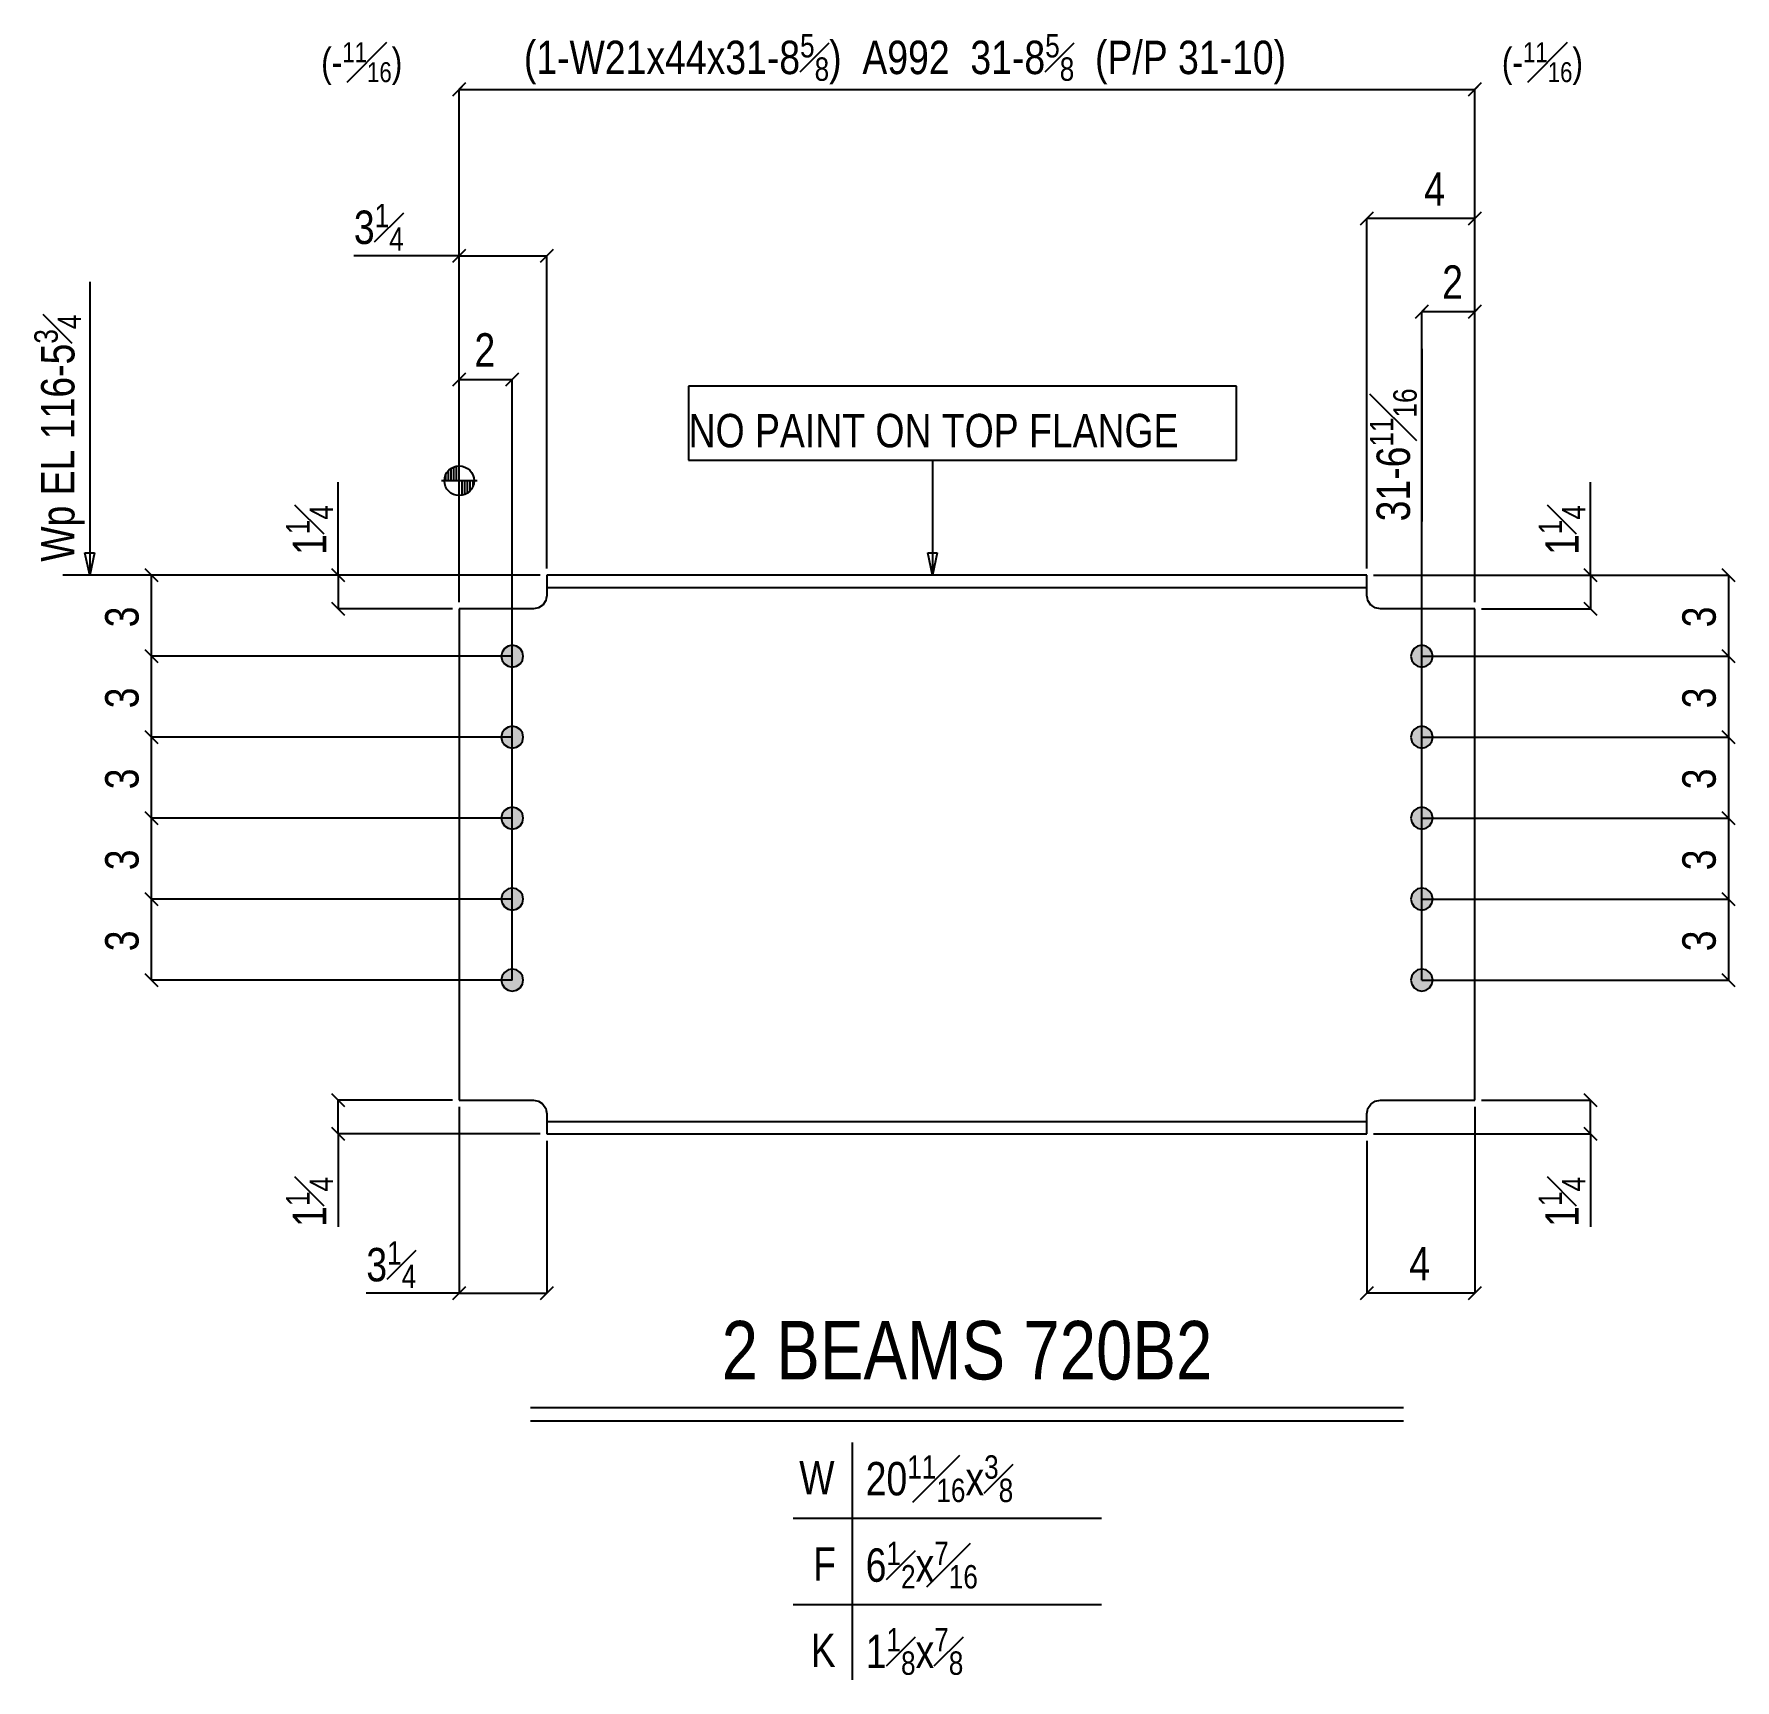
# Model space of a CAD drawing. Extents: x -15.1 to 47.9, y -55.9 to 5.
import ezdxf
from ezdxf.enums import TextEntityAlignment as Align

# ---------------------------------------------------------------- set-up
doc = ezdxf.new("R2010")
doc.units = 0
doc.header["$LTSCALE"] = 81.857145
doc.header["$MEASUREMENT"] = 0
doc.layers.get('0').update_dxf_attribs({"linetype": 'CONTINUOUS'})
for name, color, linetype in [('OUTLINE', 7, 'CONTINUOUS'), ('SYSTEM_ANNOTATION', 7, 'CONTINUOUS'), ('USER_ADJUSTED', 7, 'CONTINUOUS'), ('USER_ANNOTATION', 7, 'CONTINUOUS')]:
    doc.layers.add(name, color=color, linetype=linetype)
doc.styles.add('ARIAL', font='arial.ttf', dxfattribs={"width": 0.8, "height": 0.2})

msp = doc.modelspace()

# ---------------------------------------------------------------- hatches: boundary and pattern name
for points in [[(2.246, -18), (2.277, -18.155), (2.365, -18.287), (2.497, -18.375), (2.652, -18.406), (2.808, -18.375), (2.94, -18.287), (3.028, -18.155), (3.059, -18), (3.028, -17.845), (2.94, -17.713), (2.808, -17.625), (2.652, -17.594), (2.497, -17.625), (2.365, -17.713), (2.277, -17.845), (2.246, -18)], [(35.941, -18), (35.972, -18.155), (36.06, -18.287), (36.192, -18.375), (36.347, -18.406), (36.503, -18.375), (36.635, -18.287), (36.723, -18.155), (36.754, -18), (36.723, -17.845), (36.635, -17.713), (36.503, -17.625), (36.347, -17.594), (36.192, -17.625), (36.06, -17.713), (35.972, -17.845), (35.941, -18)], [(2.246, -21), (2.277, -21.155), (2.365, -21.287), (2.497, -21.375), (2.652, -21.406), (2.808, -21.375), (2.94, -21.287), (3.028, -21.155), (3.059, -21), (3.028, -20.845), (2.94, -20.713), (2.808, -20.625), (2.652, -20.594), (2.497, -20.625), (2.365, -20.713), (2.277, -20.845), (2.246, -21)], [(35.941, -21), (35.972, -21.155), (36.06, -21.287), (36.192, -21.375), (36.347, -21.406), (36.503, -21.375), (36.635, -21.287), (36.723, -21.155), (36.754, -21), (36.723, -20.845), (36.635, -20.713), (36.503, -20.625), (36.347, -20.594), (36.192, -20.625), (36.06, -20.713), (35.972, -20.845), (35.941, -21)], [(2.246, -24), (2.277, -24.155), (2.365, -24.287), (2.497, -24.375), (2.652, -24.406), (2.808, -24.375), (2.94, -24.287), (3.028, -24.155), (3.059, -24), (3.028, -23.845), (2.94, -23.713), (2.808, -23.625), (2.652, -23.594), (2.497, -23.625), (2.365, -23.713), (2.277, -23.845), (2.246, -24)], [(35.941, -24), (35.972, -24.155), (36.06, -24.287), (36.192, -24.375), (36.347, -24.406), (36.503, -24.375), (36.635, -24.287), (36.723, -24.155), (36.754, -24), (36.723, -23.845), (36.635, -23.713), (36.503, -23.625), (36.347, -23.594), (36.192, -23.625), (36.06, -23.713), (35.972, -23.845), (35.941, -24)], [(2.246, -27), (2.277, -27.155), (2.365, -27.287), (2.497, -27.375), (2.652, -27.406), (2.808, -27.375), (2.94, -27.287), (3.028, -27.155), (3.059, -27), (3.028, -26.845), (2.94, -26.713), (2.808, -26.625), (2.652, -26.594), (2.497, -26.625), (2.365, -26.713), (2.277, -26.845), (2.246, -27)], [(35.941, -27), (35.972, -27.155), (36.06, -27.287), (36.192, -27.375), (36.347, -27.406), (36.503, -27.375), (36.635, -27.287), (36.723, -27.155), (36.754, -27), (36.723, -26.845), (36.635, -26.713), (36.503, -26.625), (36.347, -26.594), (36.192, -26.625), (36.06, -26.713), (35.972, -26.845), (35.941, -27)], [(2.246, -30), (2.277, -30.155), (2.365, -30.287), (2.497, -30.375), (2.652, -30.406), (2.808, -30.375), (2.94, -30.287), (3.028, -30.155), (3.059, -30), (3.028, -29.845), (2.94, -29.713), (2.808, -29.625), (2.652, -29.594), (2.497, -29.625), (2.365, -29.713), (2.277, -29.845), (2.246, -30)], [(35.941, -30), (35.972, -30.155), (36.06, -30.287), (36.192, -30.375), (36.347, -30.406), (36.503, -30.375), (36.635, -30.287), (36.723, -30.155), (36.754, -30), (36.723, -29.845), (36.635, -29.713), (36.503, -29.625), (36.347, -29.594), (36.192, -29.625), (36.06, -29.713), (35.972, -29.845), (35.941, -30)]]:
    msp.add_hatch(color=3).paths.add_polyline_path(points, flags=16)

# ---------------------------------------------------------------- linework, layer by layer
at = {"layer": 'OUTLINE', "color": 2, "linetype": 'CONTINUOUS'}
for p, q in [((34.312, -15), (3.938, -15)), ((3.938, -15), (3.938, -15.45)), ((34.312, -15.45), (34.312, -15)), ((3.938, -15.75), (3.914, -15.867)), ((3.938, -15.45), (34.312, -15.45)), ((3.938, -15.45), (3.938, -15.485)), ((3.938, -15.485), (3.938, -15.501)), ((3.938, -15.501), (3.938, -15.648)), ((3.938, -15.648), (3.938, -15.75)), ((34.312, -15.485), (34.312, -15.45)), ((34.312, -15.501), (34.312, -15.485)), ((34.312, -15.648), (34.312, -15.501)), ((34.312, -15.75), (34.312, -15.648)), ((34.336, -15.867), (34.312, -15.75)), ((3.438, -16.25), (0.688, -16.25)), ((0.688, -16.25), (0.688, -34.45)), ((3.629, -16.212), (3.438, -16.25)), ((3.759, -16.125), (3.629, -16.212)), ((3.791, -16.104), (3.759, -16.125)), ((3.899, -15.941), (3.791, -16.104)), ((3.914, -15.867), (3.899, -15.941)), ((34.351, -15.941), (34.336, -15.867)), ((34.459, -16.104), (34.351, -15.941)), ((34.491, -16.125), (34.459, -16.104)), ((34.621, -16.212), (34.491, -16.125)), ((34.812, -16.25), (34.621, -16.212)), ((38.312, -16.25), (34.812, -16.25)), ((38.312, -34.45), (38.312, -16.25)), ((0.688, -34.45), (3.438, -34.45)), ((3.438, -34.45), (3.629, -34.488)), ((3.629, -34.488), (3.759, -34.575)), ((3.759, -34.575), (3.791, -34.596)), ((3.791, -34.596), (3.899, -34.759)), ((34.351, -34.759), (34.459, -34.596)), ((34.459, -34.596), (34.491, -34.575)), ((34.491, -34.575), (34.621, -34.488)), ((34.621, -34.488), (34.812, -34.45)), ((34.812, -34.45), (38.312, -34.45)), ((3.899, -34.759), (3.914, -34.833)), ((3.914, -34.833), (3.938, -34.95)), ((3.938, -34.95), (3.938, -35.052)), ((3.938, -35.052), (3.938, -35.199)), ((3.938, -35.199), (3.938, -35.215)), ((3.938, -35.215), (3.938, -35.25)), ((34.312, -35.25), (3.938, -35.25)), ((3.938, -35.25), (3.938, -35.7)), ((34.312, -34.95), (34.336, -34.833)), ((34.312, -35.052), (34.312, -34.95)), ((34.312, -35.199), (34.312, -35.052)), ((34.312, -35.215), (34.312, -35.199)), ((34.312, -35.25), (34.312, -35.215)), ((34.312, -35.7), (34.312, -35.25)), ((34.336, -34.833), (34.351, -34.759)), ((3.938, -35.7), (34.312, -35.7))]:
    msp.add_line(p, q, dxfattribs=at)
for points in [[(2.246, -18), (2.277, -18.155), (2.365, -18.287), (2.497, -18.375), (2.652, -18.406), (2.808, -18.375), (2.94, -18.287), (3.028, -18.155), (3.059, -18), (3.028, -17.845), (2.94, -17.713), (2.808, -17.625), (2.652, -17.594), (2.497, -17.625), (2.365, -17.713), (2.277, -17.845), (2.246, -18)], [(35.941, -18), (35.972, -18.155), (36.06, -18.287), (36.192, -18.375), (36.347, -18.406), (36.503, -18.375), (36.635, -18.287), (36.723, -18.155), (36.754, -18), (36.723, -17.845), (36.635, -17.713), (36.503, -17.625), (36.347, -17.594), (36.192, -17.625), (36.06, -17.713), (35.972, -17.845), (35.941, -18)], [(2.246, -21), (2.277, -21.155), (2.365, -21.287), (2.497, -21.375), (2.652, -21.406), (2.808, -21.375), (2.94, -21.287), (3.028, -21.155), (3.059, -21), (3.028, -20.845), (2.94, -20.713), (2.808, -20.625), (2.652, -20.594), (2.497, -20.625), (2.365, -20.713), (2.277, -20.845), (2.246, -21)], [(35.941, -21), (35.972, -21.155), (36.06, -21.287), (36.192, -21.375), (36.347, -21.406), (36.503, -21.375), (36.635, -21.287), (36.723, -21.155), (36.754, -21), (36.723, -20.845), (36.635, -20.713), (36.503, -20.625), (36.347, -20.594), (36.192, -20.625), (36.06, -20.713), (35.972, -20.845), (35.941, -21)], [(2.246, -24), (2.277, -24.155), (2.365, -24.287), (2.497, -24.375), (2.652, -24.406), (2.808, -24.375), (2.94, -24.287), (3.028, -24.155), (3.059, -24), (3.028, -23.845), (2.94, -23.713), (2.808, -23.625), (2.652, -23.594), (2.497, -23.625), (2.365, -23.713), (2.277, -23.845), (2.246, -24)], [(35.941, -24), (35.972, -24.155), (36.06, -24.287), (36.192, -24.375), (36.347, -24.406), (36.503, -24.375), (36.635, -24.287), (36.723, -24.155), (36.754, -24), (36.723, -23.845), (36.635, -23.713), (36.503, -23.625), (36.347, -23.594), (36.192, -23.625), (36.06, -23.713), (35.972, -23.845), (35.941, -24)], [(2.246, -27), (2.277, -27.155), (2.365, -27.287), (2.497, -27.375), (2.652, -27.406), (2.808, -27.375), (2.94, -27.287), (3.028, -27.155), (3.059, -27), (3.028, -26.845), (2.94, -26.713), (2.808, -26.625), (2.652, -26.594), (2.497, -26.625), (2.365, -26.713), (2.277, -26.845), (2.246, -27)], [(35.941, -27), (35.972, -27.155), (36.06, -27.287), (36.192, -27.375), (36.347, -27.406), (36.503, -27.375), (36.635, -27.287), (36.723, -27.155), (36.754, -27), (36.723, -26.845), (36.635, -26.713), (36.503, -26.625), (36.347, -26.594), (36.192, -26.625), (36.06, -26.713), (35.972, -26.845), (35.941, -27)], [(2.246, -30), (2.277, -30.155), (2.365, -30.287), (2.497, -30.375), (2.652, -30.406), (2.808, -30.375), (2.94, -30.287), (3.028, -30.155), (3.059, -30), (3.028, -29.845), (2.94, -29.713), (2.808, -29.625), (2.652, -29.594), (2.497, -29.625), (2.365, -29.713), (2.277, -29.845), (2.246, -30)], [(35.941, -30), (35.972, -30.155), (36.06, -30.287), (36.192, -30.375), (36.347, -30.406), (36.503, -30.375), (36.635, -30.287), (36.723, -30.155), (36.754, -30), (36.723, -29.845), (36.635, -29.713), (36.503, -29.625), (36.347, -29.594), (36.192, -29.625), (36.06, -29.713), (35.972, -29.845), (35.941, -30)]]:
    msp.add_lwpolyline(points, close=True, dxfattribs=at)
at = {"layer": 'SYSTEM_ANNOTATION', "color": 1, "linetype": 'CONTINUOUS'}
for p, q in [((0.451, 2.764), (0.924, 3.236)), ((0.924, 3.236), (0.688, 3)), ((38.076, 2.764), (38.549, 3.236)), ((38.549, 3.236), (38.312, 3)), ((0.688, 3), (0.451, 2.764)), ((0.688, -15), (0.688, 3)), ((0.688, 3), (38.312, 3)), ((38.312, 3), (38.076, 2.764)), ((38.312, -15), (38.312, 3)), ((34.549, -1.553), (34.076, -2.025)), ((34.076, -2.025), (34.312, -1.789)), ((34.312, -1.789), (34.549, -1.553)), ((38.312, -1.789), (34.312, -1.789)), ((34.312, -14.75), (34.312, -1.789)), ((38.549, -1.553), (38.076, -2.025)), ((38.076, -2.025), (38.312, -1.789)), ((38.312, -1.789), (38.549, -1.553)), ((38.312, -16), (38.312, -1.789)), ((0.451, -3.404), (0.924, -2.932)), ((0.924, -2.932), (0.688, -3.168)), ((3.701, -3.404), (4.174, -2.932)), ((4.174, -2.932), (3.938, -3.168)), ((0.688, -3.168), (-3.215, -3.168)), ((0.688, -3.168), (0.451, -3.404)), ((0.688, -16), (0.688, -3.168)), ((0.688, -3.168), (3.938, -3.168)), ((3.938, -3.168), (3.701, -3.404)), ((3.938, -14.75), (3.938, -3.168)), ((-13, -4.134), (-13, -15)), ((36.347, -30), (36.347, -6.613)), ((36.347, -6.613), (36.347, -13.005)), ((0.688, -12.16), (0.688, -10.84)), ((-3.8, -15), (-3.8, -11.559)), ((1.347, -11.5), (0.028, -11.5)), ((0.688, -14.75), (0.688, -11.5)), ((42.6, -15), (42.6, -11.559)), ((-13, -15), (-13.177, -14.173)), ((-13.177, -14.173), (-12.823, -14.173)), ((-12.823, -14.173), (-13, -15)), ((0, -15), (-14, -15)), ((-13, -15), (-13, -15)), ((-10.476, -15.236), (-10.949, -14.764)), ((-10.949, -14.764), (-10.713, -15)), ((-10.713, -18), (-10.713, -15)), ((-10.713, -15), (-10.476, -15.236)), ((0.688, -15), (-10.713, -15)), ((-3.8, -15), (-4.036, -14.764)), ((-4.036, -14.764), (-3.564, -15.236)), ((3.688, -15), (-3.8, -15)), ((-3.564, -15.236), (-3.8, -15)), ((-3.8, -15), (-3.8, -16.25)), ((0.688, -15), (0, -15)), ((34.562, -15), (42.6, -15)), ((38.312, -15), (47.712, -15)), ((42.6, -15), (42.364, -14.764)), ((42.364, -14.764), (42.836, -15.236)), ((42.836, -15.236), (42.6, -15)), ((42.6, -15), (42.6, -16.25)), ((47.712, -15), (47.476, -14.764)), ((47.476, -14.764), (47.949, -15.236)), ((47.949, -15.236), (47.712, -15)), ((47.712, -15), (47.712, -18)), ((-3.8, -16.25), (-4.036, -16.014)), ((-4.036, -16.014), (-3.564, -16.486)), ((-3.8, -16.25), (-3.8, -16.25)), ((-3.564, -16.486), (-3.8, -16.25)), ((0.438, -16.25), (-3.8, -16.25)), ((38.562, -16.25), (42.6, -16.25)), ((42.6, -16.25), (42.364, -16.014)), ((42.364, -16.014), (42.836, -16.486)), ((42.6, -16.25), (42.6, -16.25)), ((42.836, -16.486), (42.6, -16.25)), ((-10.476, -18.236), (-10.949, -17.764)), ((-10.949, -17.764), (-10.713, -18)), ((-10.476, -18.236), (-10.949, -17.764)), ((-10.949, -17.764), (-10.713, -18)), ((-10.713, -21), (-10.713, -18)), ((-10.713, -18), (-10.476, -18.236)), ((2.652, -18), (-10.713, -18)), ((2.652, -18), (-10.713, -18)), ((-10.713, -18), (-10.476, -18.236)), ((36.347, -18), (47.712, -18)), ((36.347, -18), (47.712, -18)), ((47.712, -18), (47.476, -17.764)), ((47.476, -17.764), (47.949, -18.236)), ((47.712, -18), (47.476, -17.764)), ((47.476, -17.764), (47.949, -18.236)), ((47.949, -18.236), (47.712, -18)), ((47.949, -18.236), (47.712, -18)), ((47.712, -18), (47.712, -21)), ((-10.476, -21.236), (-10.949, -20.764)), ((-10.949, -20.764), (-10.713, -21)), ((-10.476, -21.236), (-10.949, -20.764)), ((-10.949, -20.764), (-10.713, -21)), ((47.712, -21), (47.476, -20.764)), ((47.476, -20.764), (47.949, -21.236)), ((47.712, -21), (47.476, -20.764)), ((47.476, -20.764), (47.949, -21.236)), ((-10.713, -24), (-10.713, -21)), ((-10.713, -21), (-10.476, -21.236)), ((2.652, -21), (-10.713, -21)), ((2.652, -21), (-10.713, -21)), ((-10.713, -21), (-10.476, -21.236)), ((36.347, -21), (47.712, -21)), ((36.347, -21), (47.712, -21)), ((47.949, -21.236), (47.712, -21)), ((47.949, -21.236), (47.712, -21)), ((47.712, -21), (47.712, -24)), ((-10.476, -24.236), (-10.949, -23.764)), ((-10.949, -23.764), (-10.713, -24)), ((-10.476, -24.236), (-10.949, -23.764)), ((-10.949, -23.764), (-10.713, -24)), ((47.712, -24), (47.476, -23.764)), ((47.476, -23.764), (47.949, -24.236)), ((47.712, -24), (47.476, -23.764)), ((47.476, -23.764), (47.949, -24.236)), ((-10.713, -27), (-10.713, -24)), ((-10.713, -24), (-10.476, -24.236)), ((2.652, -24), (-10.713, -24)), ((2.652, -24), (-10.713, -24)), ((-10.713, -24), (-10.476, -24.236)), ((36.347, -24), (47.712, -24)), ((36.347, -24), (47.712, -24)), ((47.949, -24.236), (47.712, -24)), ((47.949, -24.236), (47.712, -24)), ((47.712, -24), (47.712, -27)), ((-10.476, -27.236), (-10.949, -26.764)), ((-10.949, -26.764), (-10.713, -27)), ((-10.476, -27.236), (-10.949, -26.764)), ((-10.949, -26.764), (-10.713, -27)), ((-10.713, -30), (-10.713, -27)), ((-10.713, -27), (-10.476, -27.236)), ((2.652, -27), (-10.713, -27)), ((2.652, -27), (-10.713, -27)), ((-10.713, -27), (-10.476, -27.236)), ((36.347, -27), (47.712, -27)), ((36.347, -27), (47.712, -27)), ((47.712, -27), (47.476, -26.764)), ((47.476, -26.764), (47.949, -27.236)), ((47.712, -27), (47.476, -26.764)), ((47.476, -26.764), (47.949, -27.236)), ((47.949, -27.236), (47.712, -27)), ((47.949, -27.236), (47.712, -27)), ((47.712, -27), (47.712, -30)), ((-10.476, -30.236), (-10.949, -29.764)), ((-10.949, -29.764), (-10.713, -30)), ((2.652, -30), (-10.713, -30)), ((-10.713, -30), (-10.476, -30.236)), ((36.347, -30), (47.712, -30)), ((47.712, -30), (47.476, -29.764)), ((47.476, -29.764), (47.949, -30.236)), ((47.949, -30.236), (47.712, -30)), ((-3.564, -34.686), (-4.036, -34.214)), ((-4.036, -34.214), (-3.8, -34.45)), ((-3.8, -35.7), (-3.8, -34.45)), ((-3.8, -34.45), (-3.8, -34.45)), ((-3.8, -34.45), (-3.564, -34.686)), ((0.438, -34.45), (-3.8, -34.45)), ((38.562, -34.45), (42.6, -34.45)), ((42.836, -34.686), (42.364, -34.214)), ((42.364, -34.214), (42.6, -34.45)), ((42.6, -35.7), (42.6, -34.45)), ((42.6, -34.45), (42.6, -34.45)), ((42.6, -34.45), (42.836, -34.686)), ((0.688, -34.7), (0.688, -41.6)), ((38.312, -34.7), (38.312, -41.6)), ((-3.564, -35.936), (-4.036, -35.464)), ((-4.036, -35.464), (-3.8, -35.7)), ((3.688, -35.7), (-3.8, -35.7)), ((-3.8, -35.7), (-3.8, -39.141)), ((-3.8, -35.7), (-3.564, -35.936)), ((34.562, -35.7), (42.6, -35.7)), ((42.836, -35.936), (42.364, -35.464)), ((42.364, -35.464), (42.6, -35.7)), ((42.6, -35.7), (42.6, -39.141)), ((42.6, -35.7), (42.836, -35.936)), ((3.938, -35.95), (3.938, -41.6)), ((34.312, -35.95), (34.312, -41.6)), ((0.451, -41.836), (0.924, -41.364)), ((0.924, -41.364), (0.688, -41.6)), ((3.701, -41.836), (4.174, -41.364)), ((4.174, -41.364), (3.938, -41.6)), ((34.549, -41.364), (34.076, -41.836)), ((34.312, -41.6), (34.549, -41.364)), ((38.549, -41.364), (38.076, -41.836)), ((38.312, -41.6), (38.549, -41.364)), ((0.688, -41.6), (-2.753, -41.6)), ((0.688, -41.6), (0.451, -41.836)), ((0.688, -41.6), (3.938, -41.6)), ((3.938, -41.6), (3.701, -41.836)), ((34.076, -41.836), (34.312, -41.6)), ((38.312, -41.6), (34.312, -41.6)), ((38.076, -41.836), (38.312, -41.6)), ((15.246, -47.129), (15.246, -55.929)), ((13.055, -49.929), (24.484, -49.929)), ((13.055, -53.129), (24.484, -53.129))]:
    msp.add_line(p, q, dxfattribs=at)
at = {"layer": 'SYSTEM_ANNOTATION', "color": 3, "linetype": 'CONTINUOUS'}
for p, q in [((0.188, -11.5), (0.188, -11.271)), ((0.287, -11.5), (0.287, -11.123)), ((0.388, -11.5), (0.388, -11.039)), ((0.487, -11.5), (0.487, -10.988)), ((0.588, -11.5), (0.588, -10.959)), ((0.787, -11.5), (0.787, -12.041)), ((0.887, -11.5), (0.887, -12.012)), ((0.988, -11.5), (0.988, -11.961)), ((1.087, -11.5), (1.087, -11.877)), ((1.188, -11.5), (1.188, -11.729)), ((3.334, -45.829), (35.666, -45.829)), ((3.334, -46.329), (35.666, -46.329))]:
    msp.add_line(p, q, dxfattribs=at)
at = {"layer": 'SYSTEM_ANNOTATION', "color": 1, "linetype": 'CONTINUOUS'}
msp.add_circle((0.688, -11.5), 0.55, dxfattribs=at)
at = {"layer": 'USER_ADJUSTED', "color": 1, "linetype": 'CONTINUOUS'}
for p, q in [((36.584, -5), (36.111, -5.473)), ((36.347, -5.237), (36.584, -5)), ((38.549, -5), (38.076, -5.473)), ((38.312, -5.237), (38.549, -5)), ((36.111, -5.473), (36.347, -5.237)), ((38.312, -5.237), (36.347, -5.237)), ((36.347, -30), (36.347, -5.237)), ((38.076, -5.473), (38.312, -5.237)), ((38.312, -15), (38.312, -5.237)), ((0.451, -7.987), (0.924, -7.515)), ((0.924, -7.515), (0.688, -7.751)), ((2.416, -7.987), (2.889, -7.515)), ((2.889, -7.515), (2.652, -7.751)), ((0.688, -7.751), (0.451, -7.987)), ((0.688, -15), (0.688, -7.751)), ((0.688, -7.751), (2.652, -7.751)), ((2.652, -7.751), (2.416, -7.987)), ((2.652, -30), (2.652, -7.751))]:
    msp.add_line(p, q, dxfattribs=at)
at = {"layer": 'USER_ANNOTATION', "color": 1, "linetype": 'CONTINUOUS'}
for p, q in [((9.185, -8), (9.185, -10.738)), ((29.487, -8), (9.185, -8)), ((29.487, -10.738), (29.487, -8)), ((9.185, -10.738), (29.487, -10.738)), ((18.221, -10.712), (18.221, -15)), ((18.221, -15), (18.044, -14.173)), ((18.044, -14.173), (18.398, -14.173)), ((18.398, -14.173), (18.221, -15)), ((18.221, -15), (18.221, -15))]:
    msp.add_line(p, q, dxfattribs=at)

# ---------------------------------------------------------------- texts
at = {"layer": 'SYSTEM_ANNOTATION', "color": 1, "linetype": 'CONTINUOUS', "style": 'ARIAL', "width": 0.8}
for s, p in [('4', (36.436, -1.313)), ('4', (35.882, -41.124)), ('W', (13.284, -49.052)), ('F', (13.8, -52.252)), ('K', (13.713, -55.452))]:
    msp.add_text(s, height=1.239, dxfattribs=at).set_placement(p)
for p in [(-11.189, -16.931), (47.236, -16.931), (-11.189, -19.931), (47.236, -19.931), (-11.189, -22.931), (47.236, -22.931), (-11.189, -25.931), (47.236, -25.931), (-11.189, -28.931), (47.236, -28.931)]:
    msp.add_text('3', height=1.239, rotation=90, dxfattribs=at).set_placement(p)
at = {"layer": 'SYSTEM_ANNOTATION', "color": 3, "linetype": 'CONTINUOUS', "style": 'ARIAL', "width": 0.8}
msp.add_text('2 BEAMS 720B2', height=2.16757, dxfattribs=at).set_placement((19.5, -44.795), align=Align.CENTER)
at = {"layer": 'SYSTEM_ANNOTATION', "color": 1, "linetype": 'CONTINUOUS', "attachment_point": 7, "style": 'ARIAL'}
for s, insert, char_height in [('\\A1;(1-W21x44x31-8{\\H0.70x;\\S5#8;})  A992  31-8{\\H0.70x;\\S5#8;}  (P/P 31-10)', (3.084, 3.191), 1.23861), ('\\A1;(-{\\H0.70x;\\S11#16;})', (-4.427, 3.162), 1.05282), ('\\A1;(-{\\H0.70x;\\S11#16;})', (39.312, 3.162), 1.05282), ('\\A1;3{\\H0.70x;\\S1#4;}', (-3.215, -2.977), 1.23861), ('\\A1;3{\\H0.70x;\\S1#4;}', (-2.753, -41.409), 1.23861), ('\\A1;20{\\H0.70x;\\S11#16;}x{\\H0.70x;\\S3#8;}', (15.746, -49.338), 1.23861), ('\\A1;6{\\H0.70x;\\S1#2;}x{\\H0.70x;\\S7#16;}', (15.746, -52.538), 1.23861), ('\\A1;1{\\H0.70x;\\S1#8;}x{\\H0.70x;\\S7#8;}', (15.746, -55.738), 1.23861)]:
    msp.add_mtext(s, dxfattribs=dict(at, insert=insert, char_height=char_height))
at = {"layer": 'SYSTEM_ANNOTATION', "color": 1, "linetype": 'CONTINUOUS', "char_height": 1.23861, "attachment_point": 7, "rotation": 90, "style": 'ARIAL'}
for s, insert in [('\\A1;Wp EL 116-5{\\H0.70x;\\S3#4;}', (-13.191, -14.5)), ('\\A1;31-6{\\H0.70x;\\S11#16;}', (36.157, -13.005)), ('\\A1;1{\\H0.70x;\\S1#4;}', (-3.991, -14.25)), ('\\A1;1{\\H0.70x;\\S1#4;}', (42.409, -14.25)), ('\\A1;1{\\H0.70x;\\S1#4;}', (-3.991, -39.141)), ('\\A1;1{\\H0.70x;\\S1#4;}', (42.409, -39.141))]:
    msp.add_mtext(s, dxfattribs=dict(at, insert=insert))
at = {"layer": 'USER_ADJUSTED', "color": 1, "linetype": 'CONTINUOUS', "style": 'ARIAL', "width": 0.8}
for p in [(37.1, -4.76), (1.252, -7.274)]:
    msp.add_text('2', height=1.239, dxfattribs=at).set_placement(p)
at = {"layer": 'USER_ANNOTATION', "color": 1, "linetype": 'CONTINUOUS', "style": 'ARIAL', "width": 0.8}
msp.add_text('NO PAINT ON TOP FLANGE', height=1.23861, dxfattribs=at).set_placement((9.185, -10.262))

doc.saveas('drawing.dxf')
